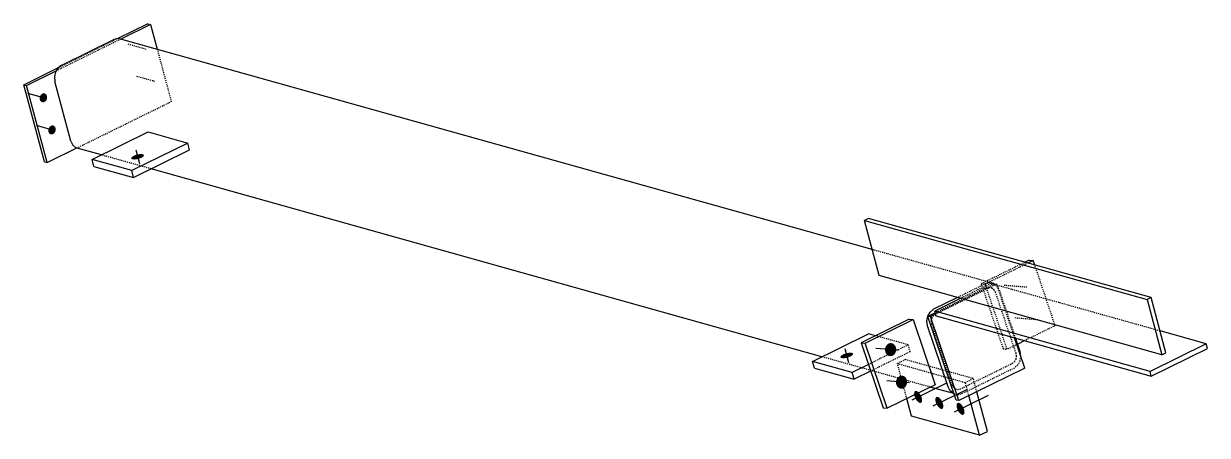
# Model space of a CAD drawing. Header units: millimetres. Extents: x 14 to 35972, y 8 to 829.
# Drawn here: x 14 to 2357, y 14 to 829 of the extents above; entities that cross this region are included whole.
import ezdxf

# ---------------------------------------------------------------- set-up
doc = ezdxf.new("R2010")
doc.units = ezdxf.units.MM
doc.linetypes.add('DXK_LINE_DOT2', pattern=[3.9198, 1.9599, -1.9599])
doc.layers.add('STÅL', color=7, linetype='Continuous')

msp = doc.modelspace()

# ---------------------------------------------------------------- hatches: boundary and pattern name
at = {"layer": 'STÅL', "linetype": 'Continuous'}
for points in [[(46.4, 683.9), (47, 685.7), (48, 687.3), (49.1, 688.7), (50.5, 689.7), (52, 690.5), (53.5, 690.8), (55.1, 690.8), (56.6, 690.4), (57.9, 689.6), (59, 688.5), (59.9, 687.1), (60.5, 685.5), (60.8, 683.7), (60.8, 681.8), (60.5, 680), (59.8, 678.2), (58.9, 676.6), (57.7, 675.3), (56.3, 674.2), (54.8, 673.5), (53.3, 673.1), (51.7, 673.1), (50.3, 673.6), (48.9, 674.3), (47.8, 675.4), (46.9, 676.8), (46.3, 678.5), (46, 680.2), (46, 682.1)], [(63.4, 620.4), (64, 622.2), (65, 623.8), (66.2, 625.1), (67.5, 626.2), (69, 626.9), (70.6, 627.3), (72.1, 627.3), (73.6, 626.8), (74.9, 626.1), (76.1, 624.9), (77, 623.5), (77.6, 621.9), (77.9, 620.1), (77.8, 618.3), (77.5, 616.5), (76.8, 614.7), (75.9, 613.1), (74.7, 611.7), (73.4, 610.7), (71.9, 609.9), (70.3, 609.6), (68.8, 609.6), (67.3, 610), (66, 610.8), (64.8, 611.9), (63.9, 613.3), (63.3, 614.9), (63, 616.7), (63, 618.6)], [(241, 561), (238.3, 560.4), (235.8, 560), (233.4, 559.9), (231.3, 560), (229.5, 560.3), (228.2, 560.8), (227.5, 561.5), (227.2, 562.4), (227.5, 563.5), (228.4, 564.6), (229.7, 565.7), (231.5, 566.8), (233.7, 567.9), (236.1, 568.8), (238.7, 569.6), (241.3, 570.2), (243.9, 570.6), (246.3, 570.8), (248.4, 570.7), (250.1, 570.4), (251.4, 569.9), (252.2, 569.1), (252.4, 568.2), (252.1, 567.2), (251.3, 566.1), (249.9, 565), (248.1, 563.8), (246, 562.8), (243.6, 561.8)], [(1718.9, 184.8), (1719.3, 187.5), (1720.3, 190), (1721.6, 192.3), (1723.3, 194.1), (1725.3, 195.6), (1727.5, 196.5), (1729.8, 196.9), (1732.1, 196.7), (1734.3, 195.9), (1736.3, 194.6), (1738, 192.9), (1739.4, 190.7), (1740.4, 188.3), (1740.9, 185.7), (1740.9, 183), (1740.4, 180.3), (1739.5, 177.8), (1738.1, 175.5), (1736.4, 173.6), (1734.4, 172.2), (1732.2, 171.3), (1729.9, 170.9), (1727.6, 171.1), (1725.4, 171.9), (1723.4, 173.1), (1721.7, 174.9), (1720.3, 177), (1719.4, 179.5), (1718.9, 182.1)], [(1644.2, 168), (1641.6, 167.4), (1639, 167), (1636.6, 166.9), (1634.5, 167), (1632.8, 167.3), (1631.5, 167.8), (1630.7, 168.5), (1630.5, 169.4), (1630.8, 170.5), (1631.6, 171.6), (1633, 172.7), (1634.7, 173.8), (1636.9, 174.9), (1639.3, 175.8), (1641.9, 176.6), (1644.5, 177.2), (1647.1, 177.6), (1649.5, 177.8), (1651.6, 177.7), (1653.4, 177.4), (1654.6, 176.9), (1655.4, 176.1), (1655.7, 175.2), (1655.4, 174.2), (1654.5, 173.1), (1653.2, 172), (1651.4, 170.8), (1649.2, 169.8), (1646.8, 168.8)], [(1740.5, 120.4), (1741, 123.1), (1741.9, 125.6), (1743.3, 127.9), (1745, 129.7), (1747, 131.2), (1749.2, 132.1), (1751.5, 132.5), (1753.8, 132.3), (1756, 131.5), (1758, 130.2), (1759.7, 128.5), (1761.1, 126.3), (1762, 123.9), (1762.5, 121.3), (1762.5, 118.6), (1762.1, 115.9), (1761.1, 113.4), (1759.8, 111.1), (1758.1, 109.2), (1756.1, 107.8), (1753.9, 106.9), (1751.6, 106.5), (1749.3, 106.7), (1747.1, 107.5), (1745.1, 108.7), (1743.4, 110.5), (1742, 112.6), (1741, 115.1), (1740.5, 117.7)], [(1789.7, 93), (1790.8, 90.5), (1791.6, 88.1), (1792.1, 85.7), (1792.2, 83.5), (1792, 81.6), (1791.4, 80.1), (1790.5, 79), (1789.4, 78.5), (1788, 78.4), (1786.5, 78.9), (1784.9, 79.9), (1783.2, 81.3), (1781.6, 83.1), (1780.1, 85.3), (1778.8, 87.6), (1777.7, 90.1), (1776.9, 92.6), (1776.5, 95), (1776.3, 97.2), (1776.6, 99.1), (1777.1, 100.6), (1778, 101.7), (1779.1, 102.2), (1780.5, 102.3), (1782, 101.8), (1783.7, 100.8), (1785.3, 99.4), (1786.9, 97.5), (1788.4, 95.4)], [(1831.7, 81.3), (1832.8, 78.8), (1833.6, 76.3), (1834, 73.9), (1834.2, 71.7), (1833.9, 69.8), (1833.4, 68.3), (1832.5, 67.3), (1831.4, 66.7), (1830, 66.7), (1828.5, 67.1), (1826.8, 68.1), (1825.2, 69.5), (1823.6, 71.4), (1822.1, 73.5), (1820.8, 75.9), (1819.7, 78.4), (1818.9, 80.9), (1818.4, 83.3), (1818.3, 85.5), (1818.5, 87.3), (1819.1, 88.9), (1820, 89.9), (1821.1, 90.5), (1822.5, 90.5), (1824, 90), (1825.6, 89.1), (1827.3, 87.6), (1828.9, 85.8), (1830.4, 83.6)], [(1873.7, 69.5), (1874.8, 67), (1875.5, 64.6), (1876, 62.2), (1876.1, 60), (1875.9, 58.1), (1875.4, 56.6), (1874.5, 55.5), (1873.3, 54.9), (1872, 54.9), (1870.4, 55.4), (1868.8, 56.4), (1867.1, 57.8), (1865.5, 59.6), (1864, 61.8), (1862.7, 64.1), (1861.7, 66.6), (1860.9, 69.1), (1860.4, 71.5), (1860.3, 73.7), (1860.5, 75.6), (1861.1, 77.1), (1861.9, 78.2), (1863.1, 78.7), (1864.4, 78.8), (1866, 78.3), (1867.6, 77.3), (1869.3, 75.9), (1870.9, 74), (1872.4, 71.9)]]:
    msp.add_hatch(color=96, dxfattribs=at).paths.add_polyline_path(points)

# ---------------------------------------------------------------- linework, layer by layer
at = {"layer": 'STÅL', "color": 2, "linetype": 'Continuous'}
for p, q in [((260, 828.6), (200.4, 799.3)), ((265.6, 827), (206.7, 798.1)), ((260, 828.6), (265.6, 827)), ((265.6, 827), (278.7, 778)), ((89.8, 746.8), (192.8, 797.4)), ((200.9, 799.4), (192.8, 797.4)), ((208.6, 797.6), (200.9, 799.4)), ((1693.4, 381.9), (208.6, 797.6)), ((14.4, 707.9), (83.1, 741.6)), ((20, 706.3), (78.9, 735.2)), ((77.6, 733.3), (75.3, 723.8)), ((82.7, 741.3), (77.6, 733.3)), ((89.8, 746.8), (82.7, 741.3)), ((55.3, 555.4), (14.4, 707.9)), ((14.4, 707.9), (20, 706.3)), ((60.9, 553.8), (20, 706.3)), ((75.3, 723.8), (76.1, 714.4)), ((107.7, 596.4), (76.1, 714.4)), ((149.8, 560), (260.8, 614.5)), ((260.8, 614.5), (339.1, 592.5)), ((107.7, 596.4), (111.6, 588.4)), ((111.6, 588.4), (117.8, 583.2)), ((339.1, 592.5), (228.2, 538)), ((342.8, 578.9), (339.1, 592.5)), ((60.9, 553.8), (119.6, 582.7)), ((168.3, 569), (117.8, 583.2)), ((231.8, 524.4), (342.8, 578.9)), ((55.3, 555.4), (60.9, 553.8)), ((153.5, 546.4), (149.8, 560)), ((228.2, 538), (149.8, 560)), ((153.5, 546.4), (231.8, 524.4)), ((1594, 169.8), (266.6, 541.5)), ((231.8, 524.4), (228.2, 538)), ((1685.9, 443.4), (1677.9, 439.5)), ((1707.1, 330.6), (1677.9, 439.5)), ((1677.9, 439.5), (2237.6, 282.8)), ((2245.5, 286.7), (1685.9, 443.4)), ((2004.3, 360.8), (1995.8, 356.7)), ((2012.2, 360.1), (2001.7, 355)), ((2004.3, 360.8), (2012.2, 360.1)), ((2015.2, 351.2), (2012.2, 360.1)), ((2266.7, 173.9), (1707.1, 330.6)), ((1862.5, 287.1), (1815, 263.8)), ((1868.7, 285.4), (1817.2, 260.1)), ((2245.5, 286.7), (2237.6, 282.8)), ((2237.6, 282.8), (2266.7, 173.9)), ((2274.7, 177.8), (2245.5, 286.7)), ((1803.2, 250.1), (1808, 258.3)), ((1808, 258.3), (1815, 263.8)), ((1819.2, 252.6), (1817.2, 260.1)), ((2243.2, 140.8), (1817.2, 260.1)), ((1766.6, 244), (1671.5, 197.3)), ((1679.4, 196.6), (1774.5, 243.3)), ((1766.6, 244), (1774.5, 243.3)), ((1774.5, 243.3), (1817.8, 114.5)), ((1801.5, 240.5), (1803.2, 250.1)), ((1802.9, 230.9), (1801.5, 240.5)), ((1818.1, 256.7), (1803.6, 249.6)), ((1859.4, 83.7), (1803.6, 249.6)), ((1808.8, 249.1), (1803.6, 249.6)), ((1818.8, 254), (1808.8, 249.1)), ((1864.7, 83.2), (1808.8, 249.1)), ((1819.8, 251), (2245.7, 131.7)), ((1575.5, 160.7), (1686.4, 215.2)), ((1700.1, 211.4), (1686.4, 215.2)), ((1843.5, 110.4), (1802.9, 230.9)), ((2354.1, 195.3), (2263.2, 220.8)), ((1671.5, 197.3), (1714.9, 68.5)), ((1671.5, 197.3), (1679.4, 196.6)), ((1722.8, 67.8), (1679.4, 196.6)), ((1995.4, 147.5), (1975.2, 207.4)), ((1986.1, 180.4), (1977.2, 206.9)), ((1995.4, 201.8), (1981.3, 194.9)), ((2354.1, 195.3), (2243.2, 140.8)), ((2356.6, 186.2), (2354.1, 195.3)), ((1987.6, 170.8), (1986.1, 180.4)), ((1987.6, 170.7), (1987.6, 170.8)), ((2245.7, 131.7), (2356.6, 186.2)), ((2266.7, 173.9), (2274.7, 177.8)), ((1579.1, 147.1), (1575.5, 160.7)), ((1653.8, 138.8), (1575.5, 160.7)), ((1579.1, 147.1), (1657.5, 125.2)), ((1685.9, 154.5), (1653.8, 138.8)), ((1690.4, 141.3), (1657.5, 125.2)), ((1995.4, 147.5), (1864.7, 83.2)), ((2245.7, 131.7), (2243.2, 140.8)), ((1657.5, 125.2), (1653.8, 138.8)), ((1817.8, 114.5), (1722.8, 67.8)), ((1854.8, 96.8), (1808.3, 109.8)), ((1848, 102.2), (1843.5, 110.4)), ((1854.8, 96.8), (1848, 102.2)), ((1854.8, 96.8), (1855, 96.8)), ((1921.4, 22.2), (1900.3, 100.7)), ((1771.2, 52), (1761.9, 87)), ((1864.7, 83.2), (1859.4, 83.7)), ((1905.6, 14.4), (1884.5, 93)), ((1714.9, 68.5), (1722.8, 67.8)), ((1905.6, 14.4), (1771.2, 52)), ((1905.6, 14.4), (1921.4, 22.2))]:
    msp.add_line(p, q, dxfattribs=at)
at = {"layer": 'STÅL', "color": 7, "linetype": 'DXK_LINE_DOT2'}
for p, q in [((206.7, 798.1), (78.9, 735.2)), ((200.4, 799.3), (83.1, 741.6)), ((278.7, 778), (306.5, 674.5)), ((119.6, 582.7), (306.5, 674.5)), ((266.6, 541.5), (168.3, 569)), ((1934.2, 314.5), (1693.4, 381.9)), ((1995.8, 356.7), (1909.2, 314.1)), ((2001.7, 355), (1917.1, 313.4)), ((2055.5, 231.3), (2015.2, 351.2)), ((1934.3, 313.8), (1818.1, 256.7)), ((1921.1, 305.1), (1818.1, 254.5)), ((1939.6, 313.4), (1818.8, 254)), ((1918, 314.4), (1862.5, 287.1)), ((1928.1, 314.6), (1868.7, 285.4)), ((1909.2, 314.1), (1952.5, 185.3)), ((1909.2, 314.1), (1917.1, 313.4)), ((1960.4, 184.6), (1917.1, 313.4)), ((1918, 314.4), (1926.1, 316.3)), ((1926, 306.3), (1921.1, 305.1)), ((1930.8, 305.2), (1926, 306.3)), ((1926.1, 316.3), (1934.2, 314.5)), ((2263.2, 220.8), (1928.1, 314.6)), ((1934.9, 301.9), (1930.8, 305.2)), ((1934.2, 314.5), (1941.1, 309.1)), ((1934.3, 313.8), (1939.6, 313.4)), ((1975.2, 207.4), (1939.6, 313.4)), ((1941.1, 309.1), (1945.6, 300.9)), ((1937.6, 297), (1934.9, 301.9)), ((1978.2, 176.5), (1937.6, 297)), ((1977.2, 206.9), (1945.6, 300.9)), ((1811, 246.3), (1810, 240.5)), ((1810, 240.5), (1810.9, 234.7)), ((1851.4, 114.2), (1810.9, 234.7)), ((1813.9, 251.2), (1811, 246.3)), ((1818.1, 254.5), (1813.9, 251.2)), ((1819.6, 251), (1819.2, 252.6)), ((1819.6, 251), (1819.8, 251)), ((1764.7, 193.3), (1700.1, 211.4)), ((2055.5, 231.3), (1995.4, 201.8)), ((1764.7, 193.3), (1685.9, 154.5)), ((1768.4, 179.7), (1764.7, 193.3)), ((1981.3, 194.9), (1960.4, 184.6)), ((1808.3, 109.8), (1594, 169.8)), ((1768.4, 179.7), (1690.4, 141.3)), ((1759.1, 164.2), (1743.3, 156.4)), ((1893.4, 126.6), (1759.1, 164.2)), ((1952.5, 185.3), (1960.4, 184.6)), ((1975.2, 160.1), (1978, 165)), ((1978, 165), (1979.1, 170.8)), ((1979.1, 170.8), (1978.2, 176.5)), ((1985.8, 161.2), (1987.6, 170.7)), ((1761.9, 87), (1743.3, 156.4)), ((1743.3, 156.4), (1877.6, 118.8)), ((1868, 106.2), (1971, 156.8)), ((1871.1, 96.9), (1974.1, 147.5)), ((1971, 156.8), (1975.2, 160.1)), ((1981.1, 153), (1974.1, 147.5)), ((1985.8, 161.2), (1981.1, 153)), ((1877.6, 118.8), (1893.4, 126.6)), ((1884.5, 93), (1877.6, 118.8)), ((1900.3, 100.7), (1893.4, 126.6)), ((1851.4, 114.2), (1854.1, 109.4)), ((1854.1, 109.4), (1858.2, 106.1)), ((1855, 96.8), (1862.9, 95)), ((1858.2, 106.1), (1863.1, 105)), ((1862.9, 95), (1871.1, 96.9)), ((1863.1, 105), (1868, 106.2))]:
    msp.add_line(p, q, dxfattribs=at)
at = {"layer": 'STÅL', "color": 96, "linetype": 'DXK_LINE_DOT2'}
for p, q in [((257.1, 777.7), (220.7, 787.9)), ((274.1, 714.2), (237.7, 724.4)), ((1999.2, 307.1), (1954.5, 310.9)), ((2020.8, 242.7), (1976.1, 246.5))]:
    msp.add_line(p, q, dxfattribs=at)
at = {"layer": 'STÅL', "color": 96, "linetype": 'Continuous'}
for p, q in [((59, 680.4), (22.6, 690.6)), ((76, 616.9), (39.7, 627)), ((236.2, 579), (243.5, 551.7)), ((1639.4, 186), (1646.7, 158.7)), ((1745.6, 182.5), (1700.9, 186.4)), ((1767.3, 118.1), (1722.6, 122)), ((1772.4, 84.5), (1839.7, 117.6)), ((1814.4, 72.7), (1881.7, 105.8)), ((1856.3, 61), (1923.7, 94.1))]:
    msp.add_line(p, q, dxfattribs=at)

doc.saveas('drawing.dxf')
